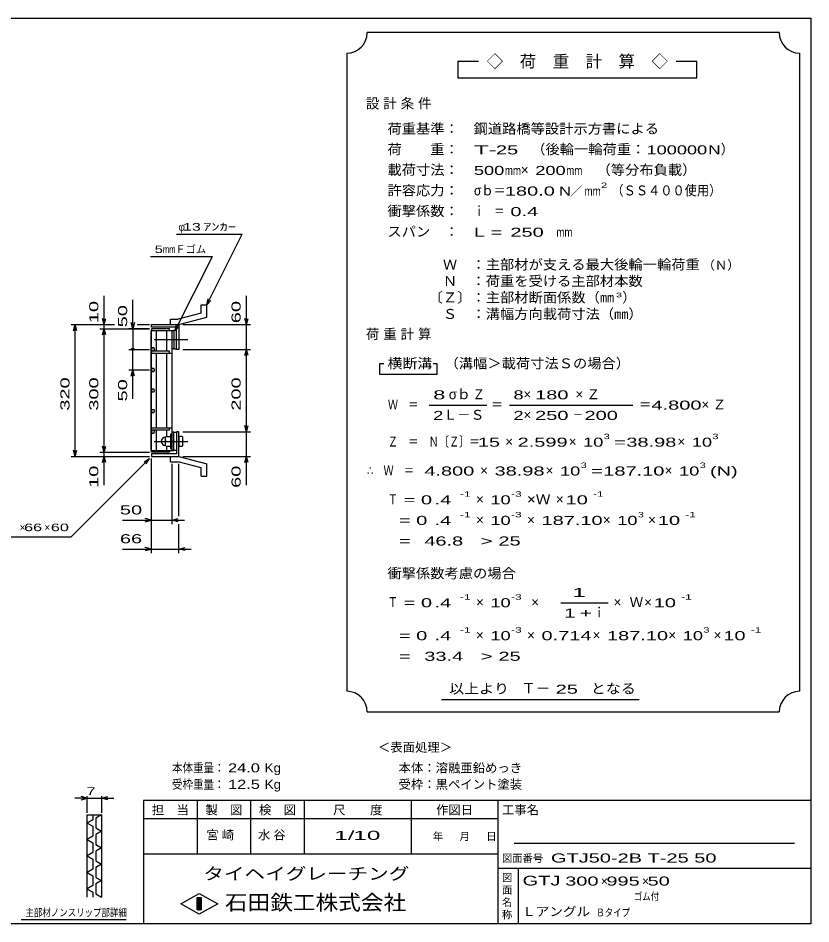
# Model space of a CAD drawing. Units: millimetres, scale not verified. Extents: x -1820 to 1731, y -1282 to 1054.
# Drawn here: x -194 to 1731, y -1146 to 1054 of the extents above; entities that cross this region are included whole.
import ezdxf
from ezdxf.enums import TextEntityAlignment as Align

# ---------------------------------------------------------------- set-up
doc = ezdxf.new("R2010")
doc.units = ezdxf.units.MM
doc.header["$LTSCALE"] = 10
doc.linetypes.add('CHAIN', pattern=[18.5, 12, -1.5, 3.5, -1.5])
for name, color, linetype, lineweight in [('0_2', 150, 'Continuous', 25), ('16', 3, 'Continuous', 25), ('19', 6, 'Continuous', 25), ('22', 4, 'Continuous', 25), ('24', 2, 'Continuous', 25), ('32', 4, 'Continuous', 25)]:
    doc.layers.add(name, color=color, linetype=linetype, lineweight=lineweight)
doc.styles.add('ベクトル', font='')
doc.styles.get('ベクトル').set_extended_font_data('ベクトル')

msp = doc.modelspace()

# ---------------------------------------------------------------- linework, layer by layer
at = {"layer": '0_2'}
for p, q in [((-1729, 1053.5), (1731, 1053.5)), ((1731, 1053.5), (1731, -1146.5)), ((1731, -846.5), (111, -846.5)), ((111, -846.5), (111, -1146.5)), ((241, -846.5), (241, -976.5)), ((371, -976.5), (371, -846.5)), ((501, -846.5), (501, -976.5)), ((761, -976.5), (761, -846.5)), ((971, -846.5), (971, -1146.5)), ((971, -891.5), (111, -891.5)), ((1691, -951.5), (1011, -951.5)), ((111, -976.5), (971, -976.5)), ((971, -1011.5), (1731, -1011.5)), ((1021, -1146.5), (1021, -1011.5)), ((201, -1097.5), (246, -1072.5)), ((246, -1072.5), (291, -1097.5)), ((246, -1122.5), (201, -1097.5)), ((241, -1082.5), (251, -1082.5)), ((241, -1112.5), (241, -1082.5)), ((241, -1082.5), (243, -1082.5)), ((243, -1082.5), (243, -1112.5)), ((245, -1112.5), (245, -1082.5)), ((245, -1082.5), (247, -1082.5)), ((291, -1097.5), (246, -1122.5)), ((247, -1082.5), (247, -1112.5)), ((249, -1112.5), (249, -1082.5)), ((249, -1082.5), (251, -1082.5)), ((251, -1082.5), (251, -1112.5)), ((251, -1082.5), (251, -1112.5)), ((251, -1112.5), (241, -1112.5)), ((243, -1112.5), (245, -1112.5)), ((247, -1112.5), (249, -1112.5)), ((1731, -1146.5), (-1729, -1146.5))]:
    msp.add_line(p, q, dxfattribs=at)
at = {"layer": '16'}
for p, q in [((129.3, 3.5), (129.3, 294.5)), ((129.3, 294.5), (130, 294.5)), ((174, 299), (130, 299)), ((130, 299), (130, 294.5)), ((130, 294.5), (174, 294.5)), ((130, 3.5), (130, 294.5)), ((130, 294.5), (180, 294.5)), ((142.5, 244.5), (142.5, 294.5)), ((167.5, 244.5), (167.5, 294.5)), ((174, 294.5), (174, 299)), ((180, 3.5), (180, 294.5)), ((180, 294.5), (184.5, 294.5)), ((184.5, 294.5), (184.5, 250.5)), ((190.5, 294.5), (184.5, 294.5)), ((190.5, 250.5), (190.5, 294.5)), ((131.98, 252.45), (130, 248.97)), ((130, 248.97), (132.02, 245.52)), ((130, 244.5), (130, 240)), ((174, 244.5), (130, 244.5)), ((135.98, 252.48), (131.98, 252.45)), ((132.02, 245.52), (136.02, 245.55)), ((138, 249), (135.98, 252.48)), ((136.02, 245.55), (138, 249.03)), ((174, 240), (174, 244.5)), ((184.5, 250.5), (180, 250.5)), ((184.5, 250.5), (190.5, 250.5)), ((130, 240), (180, 240)), ((142.5, 58), (142.5, 240)), ((167.5, 58), (167.5, 240)), ((131.98, 202.45), (130, 198.97)), ((130, 198.97), (132.02, 195.52)), ((135.98, 202.48), (131.98, 202.45)), ((138, 199), (135.98, 202.48)), ((136.02, 195.55), (138, 199.03)), ((132.02, 195.52), (136.02, 195.55)), ((131.98, 152.45), (130, 148.97)), ((130, 148.97), (132.02, 145.52)), ((135.98, 152.48), (131.98, 152.45)), ((132.02, 145.52), (136.02, 145.55)), ((138, 149), (135.98, 152.48)), ((136.02, 145.55), (138, 149.03)), ((131.98, 102.45), (130, 98.97)), ((130, 98.97), (132.02, 95.52)), ((135.98, 102.48), (131.98, 102.45)), ((132.02, 95.52), (136.02, 95.55)), ((138, 99), (135.98, 102.48)), ((136.02, 95.55), (138, 99.03)), ((130, 53.5), (130, 58)), ((130, 58), (180, 58)), ((130, 53.5), (174, 53.5)), ((131.98, 52.45), (130, 48.97)), ((130, 48.97), (132.02, 45.52)), ((135.98, 52.48), (131.98, 52.45)), ((132.02, 45.52), (136.02, 45.55)), ((138, 49), (135.98, 52.48)), ((136.02, 45.55), (138, 49.03)), ((142.5, 3.5), (142.5, 53.5)), ((167.5, 38.5), (167.5, 53.5)), ((174, 53.5), (174, 58)), ((177, 7), (177, 44)), ((177, 44), (180, 44)), ((184.5, 47.5), (180, 47.5)), ((180, 7), (180, 44)), ((184.5, 3.5), (184.5, 47.5)), ((184.5, 47.5), (190.5, 47.5)), ((190.5, 47.5), (190.5, 3.5)), ((166, 37.5), (164, 35.5)), ((164, 15.5), (164, 35.5)), ((166, 25.5), (164, 27.5)), ((166, 25.5), (164, 23.5)), ((166, 37.5), (175, 37.5)), ((166, 25.5), (175, 25.5)), ((177, 35.5), (175, 37.5)), ((175, 25.5), (177, 27.5)), ((177, 23.5), (175, 25.5)), ((129.3, 3.5), (130, 3.5)), ((130, 3.5), (174, 3.5)), ((130, -1), (130, 3.5)), ((130, 3.5), (180, 3.5)), ((164, 15.5), (166, 13.5)), ((166, 13.5), (175, 13.5)), ((167.5, 3.5), (167.5, 12.5)), ((174, 3.5), (174, -1)), ((175, 13.5), (177, 15.5)), ((177, 7), (180, 7)), ((180, 3.5), (184.5, 3.5)), ((190.5, 3.5), (184.5, 3.5)), ((174, -1), (130, -1))]:
    msp.add_line(p, q, dxfattribs=at)
at = {"layer": '16', "linetype": 'CHAIN'}
for p, q in [((137, 272.5), (218, 272.5)), ((137, 25.5), (218, 25.5))]:
    msp.add_line(p, q, dxfattribs=at)
at = {"layer": '16'}
msp.add_arc((164, 25.5), 10, 90, 270, dxfattribs=at)
at = {"layer": '19'}
for p, q in [((251.11, 357.12), (264.11, 357.12)), ((251.11, 337.1), (251.11, 357.12)), ((264.11, 327.12), (264.11, 357.12)), ((251.11, 337.1), (194.78, 322.01)), ((130, 303), (130, 309)), ((130, 309), (196.5, 309)), ((176.49, 322.01), (194.78, 322.01)), ((176.49, 309.01), (176.49, 322.01)), ((176.5, 309), (196.5, 309)), ((196.5, 309), (264.11, 327.12)), ((196.5, 309), (196.5, 249)), ((190.5, 303), (130, 303)), ((190.5, 249), (190.5, 303)), ((196.5, 249), (190.5, 249)), ((196.5, 49), (190.5, 49)), ((190.5, 49), (190.5, -5)), ((196.5, -11), (196.5, 49)), ((204.5, 37.5), (196.5, 37.5)), ((196.5, 37.5), (196.5, 13.5)), ((196.5, 25.5), (204.5, 25.5)), ((206.5, 35.5), (204.5, 37.5)), ((206.5, 27.5), (204.5, 25.5)), ((204.5, 25.5), (206.5, 23.5)), ((206.5, 15.5), (206.5, 35.5)), ((196.5, 13.5), (204.5, 13.5)), ((204.5, 13.5), (206.5, 15.5)), ((130, -5), (130, -11)), ((190.5, -5), (130, -5)), ((130, -11), (196.5, -11)), ((176.49, -24.01), (176.49, -11.01)), ((176.5, -11), (196.5, -11)), ((196.5, -11), (264.11, -29.12)), ((176.49, -24.01), (194.78, -24.01)), ((251.11, -39.1), (194.78, -24.01)), ((251.11, -59.12), (251.11, -39.1)), ((264.11, -59.12), (264.11, -29.12)), ((251.11, -59.12), (264.11, -59.12))]:
    msp.add_line(p, q, dxfattribs=at)
at = {"layer": '22'}
for p, q in [((190.5, 529), (350.5, 529)), ((264.5, 357), (350.5, 529)), ((128, 474.5), (278, 474.5)), ((188, 294.5), (278, 474.5)), ((15, 309), (15, 379)), ((360.5, 309), (360.5, 379)), ((85, 299), (85, 369)), ((264.5, 357), (267.5, 371.6)), ((264.5, 357), (274.5, 368)), ((-65, 309), (40, 309)), ((-59, 294), (-55, 309)), ((-51, 294), (-55, 309)), ((-55, -11), (-55, 309)), ((5, 309), (40, 309)), ((15, 309), (11, 324)), ((15, 309), (19, 324)), ((15, 299), (15, 309)), ((85, 299), (81, 314)), ((89, 314), (85, 299)), ((95, 309), (125, 309)), ((95, 309), (125, 309)), ((188, 294.5), (191, 309.1)), ((206.5, 309), (370.5, 309)), ((360.5, 309), (356.5, 324)), ((360.5, 309), (364.5, 324)), ((360.5, 249), (360.5, 309)), ((5, 299), (125, 299)), ((11, 284), (15, 299)), ((19, 284), (15, 299)), ((15, -1), (15, 299)), ((125, 299), (75, 299)), ((85, 299), (85, 249)), ((188, 294.5), (198, 305.5)), ((75, 249), (125, 249)), ((85, 199), (85, 249)), ((206.5, 249), (370.5, 249)), ((356.5, 234), (360.5, 249)), ((364.5, 234), (360.5, 249)), ((360.5, 49), (360.5, 249)), ((75, 199), (125, 199)), ((81, 184), (85, 199)), ((89, 184), (85, 199)), ((85, 129), (85, 199)), ((206.5, 49), (370.5, 49)), ((360.5, 49), (356.5, 64)), ((360.5, 49), (364.5, 64)), ((360.5, -11), (360.5, 49)), ((-55, -11), (-59, 4)), ((-55, -11), (-51, 4)), ((15, -1), (11, 14)), ((15, -1), (19, 14)), ((-65, -11), (125, -11)), ((-65, -206), (125, -16)), ((5, -1), (125, -1)), ((5, -11), (125, -11)), ((11, -26), (15, -11)), ((15, -11), (15, -1)), ((19, -26), (15, -11)), ((15, -81), (15, -11)), ((112, -24), (125, -16)), ((117, -29), (125, -16)), ((130, -176), (130, -16)), ((130, -246), (130, -16)), ((206.5, -11), (370.5, -11)), ((356.5, -26), (360.5, -11)), ((364.5, -26), (360.5, -11)), ((360.5, -81), (360.5, -11)), ((180, -176), (180, -29)), ((196.5, -156), (196.5, -29)), ((60, -166), (130, -166)), ((130, -166), (115, -162)), ((115, -170), (130, -166)), ((130, -166), (180, -166)), ((180, -166), (195, -162)), ((195, -170), (180, -166)), ((180, -166), (210, -166)), ((196.5, -246), (196.5, -176)), ((-265, -206), (-65, -206)), ((60, -236), (130, -236)), ((130, -236), (115, -232)), ((115, -240), (130, -236)), ((130, -236), (196.5, -236)), ((196.5, -236), (211.5, -232)), ((211.5, -240), (196.5, -236)), ((196.5, -236), (226.5, -236))]:
    msp.add_line(p, q, dxfattribs=at)
msp.add_circle((85, 249), 3, dxfattribs=at)
at = {"layer": '24', "color": 4}
for p, q in [((1654, 1018.5), (654, 1018.5)), ((604, 968.5), (604, -581.5)), ((1704, -581.5), (1704, 968.5)), ((924, 948.5), (874, 948.5)), ((874, 948.5), (874, 908.5)), ((1454, 948.5), (1404, 948.5)), ((1454, 908.5), (1454, 948.5)), ((874, 908.5), (1454, 908.5)), ((694, 213.5), (684, 213.5)), ((684, 213.5), (684, 188.5)), ((824, 213.5), (814, 213.5)), ((824, 188.5), (824, 213.5)), ((684, 188.5), (824, 188.5)), ((804, 113.5), (944, 113.5)), ((999, 113.5), (1299, 113.5)), ((1124, -366.5), (1239, -366.5)), ((834, -601.5), (1314, -601.5)), ((654, -631.5), (1654, -631.5))]:
    msp.add_line(p, q, dxfattribs=at)
for centre, start, end in [((604, 1018.5), 270, 0), ((1704, 1018.5), 180, 270), ((604, -631.5), 0, 90), ((1704, -631.5), 90, 180)]:
    msp.add_arc(centre, 50, start, end, dxfattribs=at)
at = {"layer": '32'}
for p, q in [((-26, -841.5), (-56, -841.5)), ((-26, -841.5), (-41, -837.5)), ((-41, -845.5), (-26, -841.5)), ((-26, -876.5), (-26, -836.5)), ((-26, -841.5), (9, -841.5)), ((9, -836.5), (9, -876.5)), ((9, -841.5), (24, -837.5)), ((24, -845.5), (9, -841.5)), ((9, -841.5), (39, -841.5)), ((-26, -881.5), (9, -881.5)), ((-26, -1081.5), (-26, -881.5)), ((-12, -893.5), (-26, -901.5)), ((-26, -901.5), (-12, -909.5)), ((-12, -881.5), (-12, -893.5)), ((9, -881.5), (-5, -889.5)), ((-5, -889.5), (-5, -913.5)), ((9, -881.5), (9, -1081.5)), ((-12, -909.5), (-12, -933.5)), ((-5, -913.5), (9, -921.5)), ((9, -921.5), (-5, -929.5)), ((-12, -933.5), (-26, -941.5)), ((-26, -941.5), (-12, -949.5)), ((-5, -929.5), (-5, -953.5)), ((-12, -949.5), (-12, -973.5)), ((-5, -953.5), (9, -961.5)), ((9, -961.5), (-5, -969.5)), ((-12, -973.5), (-26, -981.5)), ((-26, -981.5), (-12, -989.5)), ((-12, -989.5), (-12, -1013.5)), ((-5, -969.5), (-5, -993.5)), ((-5, -993.5), (9, -1001.5)), ((9, -1001.5), (-5, -1009.5)), ((-5, -1009.5), (-5, -1033.5)), ((-12, -1013.5), (-26, -1021.5)), ((-26, -1021.5), (-12, -1029.5)), ((-12, -1029.5), (-12, -1053.5)), ((-5, -1033.5), (9, -1041.5)), ((-12, -1053.5), (-26, -1061.5)), ((9, -1041.5), (-5, -1049.5)), ((-5, -1049.5), (-5, -1073.5)), ((-26, -1061.5), (-12, -1069.5)), ((-12, -1069.5), (-12, -1081.5)), ((-5, -1073.5), (9, -1081.5)), ((69, -1136.5), (-186, -1136.5))]:
    msp.add_line(p, q, dxfattribs=at)

# ---------------------------------------------------------------- texts
at = {"layer": '0_2', "style": 'ベクトル'}
for s, height, p in [('担\u3000当', 21.99, (131, -869.5)), ('製\u3000図', 21.99, (261, -869.5)), ('検\u3000図', 21.99, (391, -869.5)), ('尺\u3000\u3000度', 21.99, (571, -869.5)), ('作図日', 21.99, (821, -869.5)), ('工事名', 21.99, (981, -869.5)), ('年', 18.33, (813, -934)), ('月', 18.33, (878, -934)), ('日', 18.33, (943, -934)), ('図面番号', 18.33, (981, -987)), ('図', 18.33, (981, -1034)), ('面', 18.33, (981, -1064)), ('名', 18.33, (981, -1094)), ('称', 18.33, (981, -1124))]:
    msp.add_text(s, height=height, dxfattribs=at).set_placement(p, align=Align.MIDDLE_LEFT)
at = {"layer": '0_2', "color": 222, "style": 'ベクトル'}
for s, height, width, p in [('タイヘイグレーチング', 29.33, 1.25, (256, -1024.5)), ('石田鉄工株式会社', 36.66, 1.1, (308.5, -1094.5))]:
    msp.add_text(s, height=height, dxfattribs=dict(at, width=width)).set_placement(p, align=Align.MIDDLE_LEFT)
at = {"layer": '22', "color": 2, "style": 'ベクトル'}
for s, height, p in [('φ', 18.33, (195.5, 546.5)), ('Ｆゴム', 18.33, (188, 492)), ('×', 18.33, (-190, -183.5)), ('×', 18.33, (-130, -183.5)), ('＜表面処理＞', 21.99, (680, -717.5)), ('本体：', 21.99, (730, -767.5)), ('溶融亜鉛めっき', 21.99, (820, -767.5)), ('受枠：', 21.99, (730, -807.5)), ('黒ペイント塗装', 21.99, (820, -807.5)), ('×', 21.99, (1221, -1042.5)), ('×', 21.99, (1321, -1042.5))]:
    msp.add_text(s, height=height, dxfattribs=at).set_placement(p, align=Align.MIDDLE_LEFT)
for s, height, width, p in [(' 13 ', 18.33, 1.6, (195.5, 546.5)), ('ｱﾝｶｰ', 18.33, 1.6, (255.5, 546.5)), ('5', 18.33, 1.45, (138, 492)), ('mm', 18.33, 0.75, (158, 492)), (' 50 ', 21.99, 1.65, (40, -141)), (' 66 ', 18.33, 1.6, (-190, -183.5)), (' 60 ', 18.33, 1.6, (-125, -183.5)), (' 66 ', 21.99, 1.65, (40, -211)), ('本体重量：', 21.99, 0.85, (180, -767.5)), (' 24.0', 21.99, 1.35, (305, -767.5)), ('Kg', 21.99, 1.1, (405, -767.5)), ('受枠重量：', 21.99, 0.85, (180, -807.5)), (' 12.5', 21.99, 1.35, (305, -807.5)), ('Kg', 21.99, 1.1, (405, -807.5)), ('1/', 21.99, 2, (574, -931.5)), (' 10 ', 21.99, 2, (604, -931.5)), ('GTJ50-2B T-25 50                  ', 21.99, 1.65, (1100, -986.5)), ('GTJ', 23.46, 1.55, (1031, -1041.5)), (' 300 ', 21.99, 1.65, (1121, -1042.5)), (' 995 ', 21.99, 1.65, (1221, -1042.5)), (' 50 ', 21.99, 1.65, (1321, -1042.5)), ('ゴム付', 18.33, 0.8, (1301, -1080)), ('Ｌアングル', 21.99, 1.1, (1030, -1116.5)), ('Ｂタイプ', 18.33, 0.8, (1210, -1119))]:
    msp.add_text(s, height=height, dxfattribs=dict(at, width=width)).set_placement(p, align=Align.MIDDLE_LEFT)
at = {"layer": '22', "color": 2, "style": 'ベクトル', "width": 1.65}
for s, p in [(' 10 ', (-10, 299)), (' 50 ', (60, 289)), (' 60 ', (335.5, 299)), (' 320 ', (-80, 86.5)), (' 300 ', (-10, 86.5)), (' 200 ', (335.5, 86.5)), (' 50 ', (60, 109)), (' 10 ', (-10, -101)), (' 60 ', (335.5, -101))]:
    msp.add_text(s, height=21.99, rotation=90, dxfattribs=at).set_placement(p, align=Align.MIDDLE_LEFT)
at = {"layer": '22', "color": 2, "char_height": 21.99, "attachment_point": 4, "style": 'ベクトル'}
for s, insert in [('\\T1.25;宮崎\u3000', (263.5, -931.5)), ('\\T1.25;水谷\u3000', (388.5, -931.5))]:
    msp.add_mtext(s, dxfattribs=dict(at, insert=insert))
at = {"layer": '24', "style": 'ベクトル'}
for s, height, p in [('◇\u3000荷\u3000重\u3000計\u3000算\u3000◇', 29.33, (944, 948.5)), ('）', 24.19, (1512, 735)), ('×', 24.19, (1027, 685)), ('／', 21.99, (1146.5, 633.5)), ('（Ｎ）', 21.99, (1468, 453.5)), ('）', 24.19, (1273, 375)), ('σｂ', 24.19, (852, 140)), ('×', 24.19, (1033, 140)), ('Ｌ－Ｓ', 24.19, (839, 90)), ('×', 24.19, (1033, 90)), ('×', 24.19, (989, 25)), ('×', 24.19, (1143, 25)), ('×', 24.19, (1407, 25)), ('×', 24.19, (928, -45)), ('×', 24.19, (1087, -45)), ('×', 24.19, (1376, -45)), ('×', 24.19, (918, -115)), ('×', 24.19, (1112, -115)), ('×', 24.19, (918, -165)), ('×', 24.19, (1042, -165)), ('×', 24.19, (1226, -165)), ('×', 24.19, (1336, -165)), ('×', 24.19, (918, -365)), ('×', 24.19, (1052, -365)), ('×', 24.19, (1252, -365)), ('Ｗ', 24.19, (1291, -365)), ('×', 24.19, (1326, -365)), ('ｉ', 24.19, (1200.5, -390)), ('×', 24.19, (918, -445)), ('×', 24.19, (1042, -445)), ('×', 24.19, (1201, -445)), ('×', 24.19, (1385, -445)), ('×', 24.19, (1495, -445)), ('Ｔ－', 25.66, (1028, -574))]:
    msp.add_text(s, height=height, dxfattribs=at).set_placement(p, align=Align.MIDDLE_LEFT)
for s, height, width, p in [('荷重基準：\u3000', 24.19, 1.05, (703, 785)), ('鋼道路橋等設計示方書による', 24.19, 1.05, (912, 785)), ('荷\u3000\u3000重：\u3000', 24.19, 1.05, (703, 735)), ('（後輪一輪荷重：', 24.19, 1.05, (1052, 735)), ('T-', 21.99, 2, (913, 733.5)), (' 25 ', 21.99, 1.65, (953, 733.5)), ('100000', 21.99, 1.5, (1332, 733.5)), ('N', 21.99, 1.4, (1482, 733.5)), ('載荷寸法：\u3000', 24.19, 1.05, (703, 685)), ('500', 21.99, 1.5, (913, 683.5)), ('mm', 21.99, 0.8, (988, 683.5)), ('200', 21.99, 1.5, (1062, 683.5)), ('mm', 21.99, 0.8, (1137, 683.5)), ('\u3000（等分布負載）', 24.19, 1.05, (1176, 685)), ('許容応力：\u3000', 24.19, 1.05, (703, 635)), ('σｂ＝', 24.19, 0.9, (913, 635)), ('180.0', 21.99, 1.65, (988, 633.5)), ('N', 21.99, 1.4, (1119, 633.5)), ('mm', 21.99, 0.8, (1181.5, 633.5)), ('2', 13.2, 1.5, (1221.5, 647.5)), ('（ＳＳ４００使用）', 24.19, 0.9, (1246.5, 635)), ('衝撃係数：\u3000', 24.19, 1.05, (703, 585)), ('ｉ\u3000＝', 24.19, 0.75, (913, 585)), (' 0.4', 21.99, 1.65, (988, 583.5)), ('スパン\u3000：\u3000', 24.19, 1.05, (703, 535)), ('L =', 21.99, 1.65, (913, 533.5)), (' 250 ', 21.99, 1.65, (988, 533.5)), ('mm', 21.99, 0.8, (1113, 533.5)), ('\u3000Ｗ\u3000：主部材が支える最大後輪一輪荷重', 24.19, 1.05, (803, 455)), ('\u3000Ｎ\u3000：荷重を受ける主部材本数', 24.19, 1.05, (803, 415)), ('〔Ｚ〕：主部材断面係数（㎜', 24.19, 1.05, (803, 375)), ('3', 11, 1.8, (1258, 381)), ('\u3000Ｓ\u3000：溝幅方向載荷寸法（㎜）', 24.19, 1.05, (803, 335)), ('横断溝', 24.19, 1.1, (703, 215)), ('\u3000（溝幅＞載荷寸法Ｓの場合）', 24.19, 1.05, (807, 215)), ('8', 21.99, 1.8, (814, 138.5)), ('Ｚ', 24.19, 0.9, (910, 140)), ('8', 21.99, 1.5, (1009, 138.5)), (' 180 ', 21.99, 1.65, (1048, 138.5)), ('Ｗ\u3000＝', 24.19, 0.75, (704, 115)), ('＝', 24.19, 0.9, (954, 115)), ('＝', 24.19, 0.9, (1314, 115)), ('4.800', 21.99, 1.65, (1344, 113.5)), ('2', 21.99, 1.5, (814, 88.5)), ('2', 21.99, 1.5, (1009, 88.5)), (' 250 ', 21.99, 1.65, (1048, 88.5)), ('－', 24.19, 0.75, (1153, 90)), (' 200 ', 21.99, 1.65, (1168, 88.5)), ('3', 13.2, 1.5, (1228, 37.5)), ('3', 13.2, 1.5, (1492, 37.5)), ('Ｚ\u3000＝\u3000Ｎ〔Ｚ〕＝', 24.19, 0.75, (704, 25)), (' 15 ', 21.99, 1.65, (909, 23.5)), ('2.599', 21.99, 1.65, (1019, 23.5)), ('10', 21.99, 1.5, (1178, 23.5)), ('=', 21.99, 1.7, (1253, 23.5)), ('38.98', 21.99, 1.65, (1283, 23.5)), ('10', 21.99, 1.5, (1442, 23.5)), ('∴\u3000Ｗ\u3000＝', 24.19, 0.75, (654, -45)), (' 4.800', 21.99, 1.65, (779, -46.5)), ('38.98', 21.99, 1.65, (963, -46.5)), ('10', 21.99, 1.5, (1122, -46.5)), ('3', 13.2, 1.5, (1172, -32.5)), ('=', 21.99, 1.7, (1197, -46.5)), ('187.10', 21.99, 1.65, (1227, -46.5)), ('10', 21.99, 1.5, (1411, -46.5)), ('3', 13.2, 1.5, (1461, -32.5)), ('(N)', 21.99, 1.65, (1486, -46.5)), ('Ｔ', 24.19, 0.75, (704, -115)), (' = 0', 21.99, 1.65, (729, -116.5)), (' .4 ', 21.99, 1.65, (804, -116.5)), ('-1', 13.2, 1.65, (879, -102.5)), ('10', 21.99, 1.5, (953, -116.5)), ('-3', 13.2, 1.65, (1003, -102.5)), ('×Ｗ', 24.19, 1.1, (1042, -115)), (' 10 ', 21.99, 1.65, (1122, -116.5)), ('-1', 13.2, 1.65, (1202, -102.5)), ('-1', 13.2, 1.65, (879, -152.5)), ('-3', 13.2, 1.65, (1003, -152.5)), ('3', 13.2, 1.5, (1311, -152.5)), ('-1', 13.2, 1.65, (1426, -152.5)), ('  = 0', 21.99, 1.65, (704, -166.5)), (' .4 ', 21.99, 1.65, (804, -166.5)), ('10', 21.99, 1.5, (953, -166.5)), ('187.10', 21.99, 1.65, (1077, -166.5)), ('10', 21.99, 1.5, (1261, -166.5)), (' 10 ', 21.99, 1.65, (1346, -166.5)), ('  =', 21.99, 1.65, (704, -216.5)), (' 46.8', 21.99, 1.65, (779, -216.5)), ('>', 21.99, 1.7, (929, -216.5)), (' 25 ', 21.99, 1.65, (959, -216.5)), ('衝撃係数考慮の場合', 24.19, 1.05, (703, -295)), ('-1', 13.2, 1.65, (879, -352.5)), ('-3', 13.2, 1.65, (1003, -352.5)), ('-1', 13.2, 1.65, (1416, -352.5)), ('Ｔ', 24.19, 0.75, (704, -365)), (' = 0', 21.99, 1.65, (729, -366.5)), (' .4 ', 21.99, 1.65, (804, -366.5)), ('10', 21.99, 1.5, (953, -366.5)), (' 10 ', 21.99, 1.65, (1336, -366.5)), ('  = 0', 21.99, 1.65, (704, -446.5)), (' .4 ', 21.99, 1.65, (804, -446.5)), ('-1', 13.2, 1.65, (879, -432.5)), ('10', 21.99, 1.5, (953, -446.5)), ('-3', 13.2, 1.65, (1003, -432.5)), ('0.714', 21.99, 1.65, (1077, -446.5)), ('187.10', 21.99, 1.65, (1236, -446.5)), ('10', 21.99, 1.5, (1420, -446.5)), ('3', 13.2, 1.5, (1470, -432.5)), (' 10 ', 21.99, 1.65, (1505, -446.5)), ('-1', 13.2, 1.65, (1585, -432.5)), ('  =', 21.99, 1.65, (704, -496.5)), (' 33.4', 21.99, 1.65, (779, -496.5)), ('>', 21.99, 1.7, (929, -496.5)), (' 25 ', 21.99, 1.65, (959, -496.5)), ('以上より\u3000', 24.19, 1.1, (853, -575)), (' 25 ', 21.99, 1.65, (1098, -576.5)), ('となる', 24.19, 1.1, (1197, -575))]:
    msp.add_text(s, height=height, dxfattribs=dict(at, width=width)).set_placement(p, align=Align.MIDDLE_LEFT)
at = {"layer": '24', "attachment_point": 4, "style": 'ベクトル'}
for s, insert, char_height in [('\\T1.28;設計条件', (650.5, 845), 24.19), ('\\T1.28;荷重計算', (650.5, 285), 24.19), ('\\T1.42;×Ｚ', (1159.5, 140), 24.19), ('\\T1.42;×Ｚ', (1465.5, 115), 24.19), ('\\T1.25;\\W2;\\~1\\~', (1131.5, -341.5), 21.99), ('\\T1.33;\\W1.75;1+', (1131.5, -391.5), 21.99)]:
    msp.add_mtext(s, dxfattribs=dict(at, insert=insert, char_height=char_height))
at = {"layer": '32', "color": 2, "style": 'ベクトル'}
for s, width, p in [(' 7 ', 1.6, (-38.5, -824)), ('主部材ノンスリップ部詳細', 0.8, (-176, -1119))]:
    msp.add_text(s, height=18.33, dxfattribs=dict(at, width=width)).set_placement(p, align=Align.MIDDLE_LEFT)

doc.saveas('drawing.dxf')
